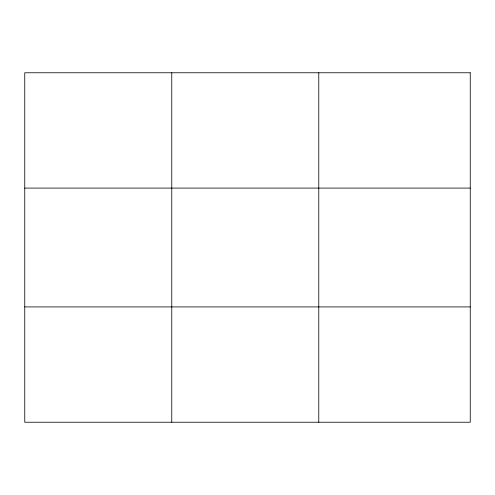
<?xml version="1.0" encoding="UTF-8"?>
<svg xmlns="http://www.w3.org/2000/svg" width="495" height="495" viewBox="0 0 495 495"><rect width="100%" height="100%" fill="white"/><g stroke="black" fill="none" stroke-linecap="round" stroke-linejoin="round"><path stroke-width="0.74" d="M171.765 72.765L171.765 422.235M318.78 72.765L318.78 422.235M24.75 188.088L470.25 188.088M24.75 306.912L470.25 306.912M470.25 72.765L470.25 422.235L24.75 422.235L24.75 72.765L470.25 72.765"/></g></svg>
